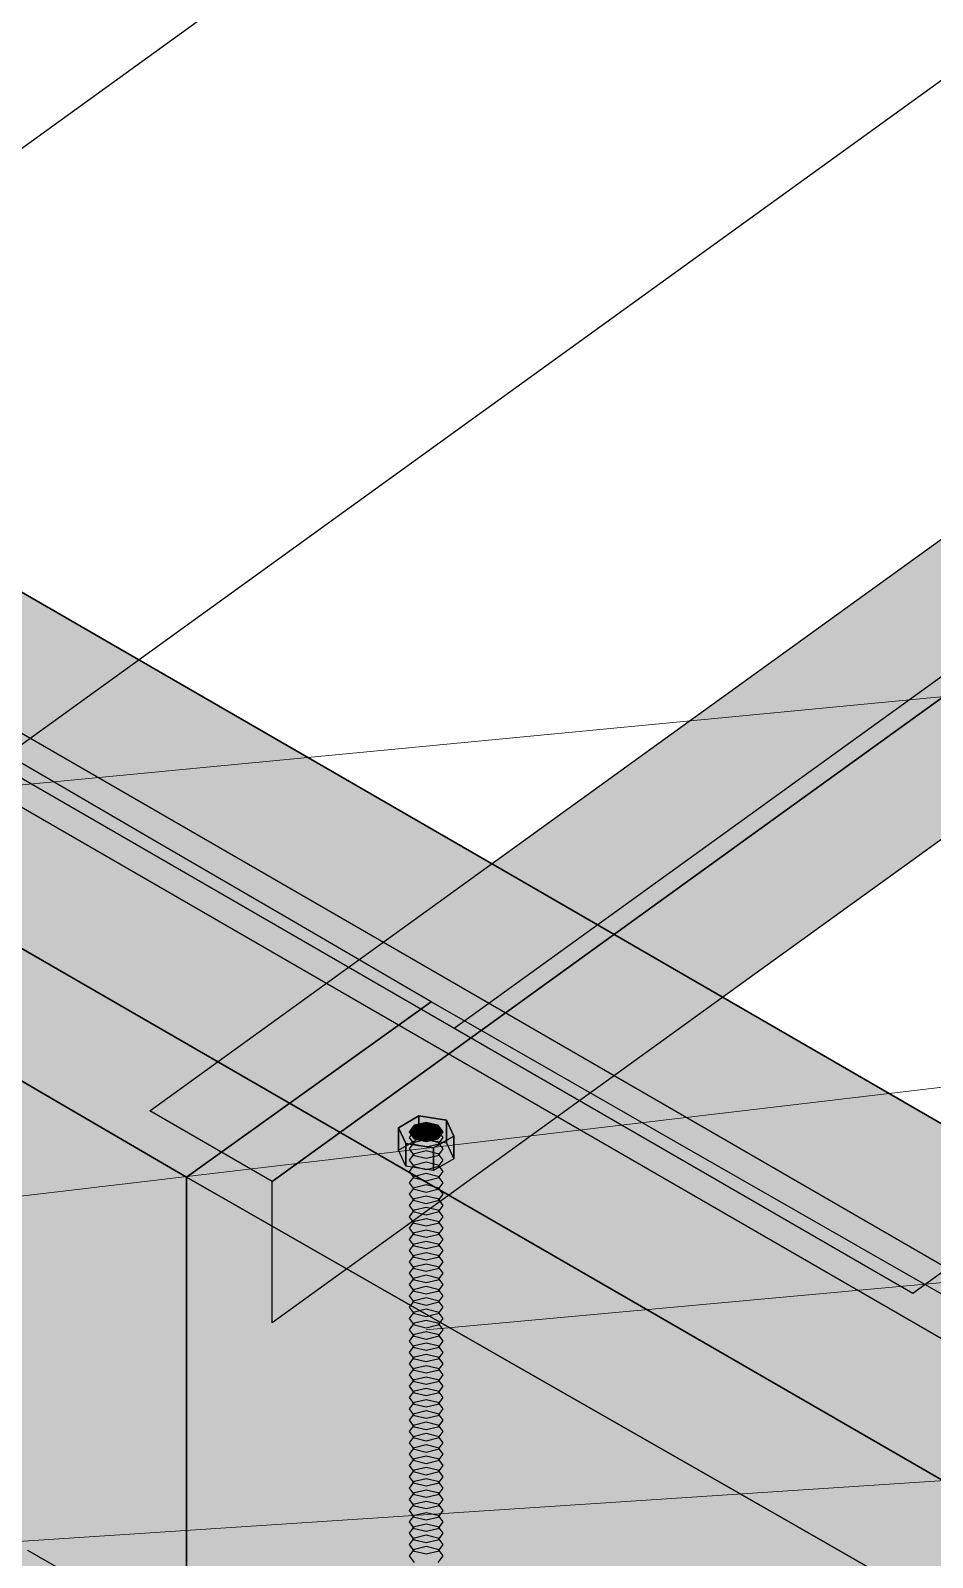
# Model space of a CAD drawing. Header units: metres. Extents: x 0 to 18.2, y -10 to 8.9.
# Drawn here: x 14.98 to 15.299, y 1.42 to 1.961 of the extents above; entities that cross this region are included whole.
import ezdxf

# ---------------------------------------------------------------- set-up
doc = ezdxf.new("R2010")
doc.units = ezdxf.units.M
doc.header["$LTSCALE"] = 0.25
doc.layers.add('ISO-ARISTAS', color=8, linetype='CONTINUOUS')
doc.layers.add('ISO-CONCRETO-SUP', color=254, linetype='CONTINUOUS', true_color=0xe8e8e8)
doc.layers.add('LLAMADAS', color=30, linetype='CONTINUOUS', lineweight=18)

msp = doc.modelspace()

# ---------------------------------------------------------------- linework, layer by layer
at = {"layer": 'ISO-ARISTAS', "color": 250}
for p, q in [((15.29276, 2.147), (14.80519, 1.79513)), ((15.45514, 2.05325), (14.96757, 1.70138)), ((15.61752, 1.9595), (15.12995, 1.60763)), ((15.29233, 1.51388), (14.64281, 1.88888)), ((15.7799, 1.86575), (15.29233, 1.51388)), ((15.19534, 1.7035), (15.36854, 1.8285)), ((15.41184, 1.8035), (15.23864, 1.6785)), ((15.23864, 1.6785), (15.41184, 1.8035)), ((15.15204, 1.66075), (14.93553, 1.78575)), ((14.93553, 1.78575), (15.15204, 1.66075)), ((15.10873, 1.63575), (14.89223, 1.76075)), ((15.10873, 1.63575), (14.89223, 1.76075)), ((15.41184, 1.7535), (15.23864, 1.6285)), ((14.93553, 1.70975), (15.15204, 1.58475)), ((14.93553, 1.70975), (15.15204, 1.58475)), ((15.0243, 1.67381), (14.97558, 1.70222)), ((15.02213, 1.5785), (15.19534, 1.7035)), ((15.10873, 1.55975), (14.89223, 1.68475)), ((14.89223, 1.68475), (15.10873, 1.55975)), ((15.23864, 1.6785), (15.06543, 1.5535)), ((15.06543, 1.5535), (15.23864, 1.6785)), ((15.07301, 1.64541), (15.0243, 1.67381)), ((15.36854, 1.53575), (15.15204, 1.66075)), ((15.15204, 1.66075), (15.36854, 1.53575)), ((15.12172, 1.617), (15.07301, 1.64541)), ((15.32524, 1.51075), (15.10873, 1.63575)), ((15.32524, 1.51075), (15.10873, 1.63575)), ((15.23864, 1.6285), (15.06543, 1.5035)), ((15.07842, 1.586), (15.12172, 1.617)), ((15.12172, 1.617), (15.07842, 1.586)), ((15.16503, 1.59225), (15.12172, 1.617)), ((14.98641, 1.58341), (14.93769, 1.61181)), ((14.93769, 1.61181), (14.98641, 1.58341)), ((15.20833, 1.5675), (15.16503, 1.59225)), ((15.03512, 1.555), (14.98641, 1.58341)), ((14.98641, 1.58341), (15.03512, 1.555)), ((15.03512, 1.555), (15.07842, 1.586)), ((15.07842, 1.586), (15.03512, 1.555)), ((15.15204, 1.58475), (15.36854, 1.45975)), ((15.15204, 1.58475), (15.36854, 1.45975)), ((15.06543, 1.5535), (15.02213, 1.5785)), ((15.11738, 1.57664), (15.11023, 1.57251)), ((15.11023, 1.57251), (15.11738, 1.57664)), ((15.11023, 1.57251), (15.11023, 1.56451)), ((15.11023, 1.56451), (15.11023, 1.57251)), ((15.11023, 1.57251), (15.11284, 1.56687)), ((15.11284, 1.56687), (15.11023, 1.57251)), ((15.11584, 1.5734), (15.11411, 1.571)), ((15.11411, 1.571), (15.11584, 1.5734)), ((15.11999, 1.57439), (15.11584, 1.5734)), ((15.11584, 1.5734), (15.11999, 1.57439)), ((15.11584, 1.5714), (15.11999, 1.57239)), ((15.12714, 1.57513), (15.11738, 1.57664)), ((15.11738, 1.57664), (15.11738, 1.56864)), ((15.11738, 1.56864), (15.11738, 1.57664)), ((15.11738, 1.57664), (15.12714, 1.57513)), ((15.12415, 1.5734), (15.11999, 1.57439)), ((15.11999, 1.57439), (15.12415, 1.5734)), ((15.11999, 1.57239), (15.12415, 1.5714)), ((15.12587, 1.571), (15.12415, 1.5734)), ((15.12415, 1.5734), (15.12587, 1.571)), ((15.12714, 1.56713), (15.12714, 1.57513)), ((15.12976, 1.56949), (15.12714, 1.57513)), ((15.12714, 1.57513), (15.12714, 1.56713)), ((15.12714, 1.57513), (15.12976, 1.56949)), ((15.11023, 1.56451), (15.11738, 1.56864)), ((15.11023, 1.56451), (15.11738, 1.56864)), ((15.11284, 1.56687), (15.11284, 1.55887)), ((15.12261, 1.56536), (15.11284, 1.56687)), ((15.11284, 1.55887), (15.11284, 1.56687)), ((15.11284, 1.56687), (15.12261, 1.56536)), ((15.11411, 1.569), (15.11584, 1.5714)), ((15.11411, 1.571), (15.11584, 1.5686)), ((15.11584, 1.5686), (15.11411, 1.571)), ((15.11584, 1.5666), (15.11411, 1.569)), ((15.11411, 1.565), (15.11584, 1.5674)), ((15.11584, 1.5686), (15.11999, 1.56761)), ((15.11999, 1.56761), (15.11584, 1.5686)), ((15.11584, 1.5674), (15.11999, 1.56839)), ((15.11738, 1.56864), (15.12714, 1.56713)), ((15.11738, 1.56864), (15.12714, 1.56713)), ((15.11999, 1.56761), (15.12415, 1.5686)), ((15.12415, 1.5686), (15.11999, 1.56761)), ((15.11999, 1.56839), (15.12415, 1.5674)), ((15.12976, 1.56949), (15.12261, 1.56536)), ((15.12261, 1.56536), (15.12976, 1.56949)), ((15.12415, 1.5714), (15.12587, 1.569)), ((15.12415, 1.5686), (15.12587, 1.571)), ((15.12587, 1.571), (15.12415, 1.5686)), ((15.12587, 1.569), (15.12415, 1.5666)), ((15.12415, 1.5674), (15.12587, 1.565)), ((15.12714, 1.56713), (15.12976, 1.56149)), ((15.12714, 1.56713), (15.12976, 1.56149)), ((15.12976, 1.56149), (15.12976, 1.56949)), ((15.12976, 1.56949), (15.12976, 1.56149)), ((15.25163, 1.54275), (15.20833, 1.5675)), ((15.11284, 1.55887), (15.11023, 1.56451)), ((15.11284, 1.55887), (15.11023, 1.56451)), ((15.11584, 1.5626), (15.11411, 1.565)), ((15.11411, 1.561), (15.11584, 1.5634)), ((15.11999, 1.56561), (15.11584, 1.5666)), ((15.11584, 1.5634), (15.11999, 1.56439)), ((15.11999, 1.56161), (15.11584, 1.5626)), ((15.12415, 1.5666), (15.11999, 1.56561)), ((15.11999, 1.56439), (15.12415, 1.5634)), ((15.12415, 1.5626), (15.11999, 1.56161)), ((15.12261, 1.55736), (15.12261, 1.56536)), ((15.12261, 1.56536), (15.12261, 1.55736)), ((15.12976, 1.56149), (15.12261, 1.55736)), ((15.12976, 1.56149), (15.12261, 1.55736)), ((15.12587, 1.565), (15.12415, 1.5626)), ((15.12415, 1.5634), (15.12587, 1.561)), ((15.32524, 1.43475), (15.10873, 1.55975)), ((15.10873, 1.55975), (15.32524, 1.43475)), ((15.12261, 1.55736), (15.11284, 1.55887)), ((15.12261, 1.55736), (15.11284, 1.55887)), ((15.11584, 1.5586), (15.11411, 1.561)), ((15.11411, 1.557), (15.11584, 1.5594)), ((15.11584, 1.5546), (15.11411, 1.557)), ((15.11584, 1.5594), (15.11999, 1.56039)), ((15.11999, 1.55761), (15.11584, 1.5586)), ((15.11584, 1.5554), (15.11999, 1.55639)), ((15.11999, 1.56039), (15.12415, 1.5594)), ((15.12415, 1.5586), (15.11999, 1.55761)), ((15.11999, 1.55639), (15.12415, 1.5554)), ((15.12587, 1.561), (15.12415, 1.5586)), ((15.12415, 1.5594), (15.12587, 1.557)), ((15.12587, 1.557), (15.12415, 1.5546)), ((15.03512, 1.505), (15.03512, 1.555)), ((15.07842, 1.53025), (15.03512, 1.555)), ((15.03512, 1.555), (15.03512, 1.505)), ((15.03512, 1.555), (15.07842, 1.53025)), ((15.06543, 1.5035), (15.06543, 1.5535)), ((15.11411, 1.553), (15.11584, 1.5554)), ((15.11584, 1.5506), (15.11411, 1.553)), ((15.11411, 1.549), (15.11584, 1.5514)), ((15.11999, 1.55361), (15.11584, 1.5546)), ((15.11584, 1.5514), (15.11999, 1.55239)), ((15.11999, 1.54961), (15.11584, 1.5506)), ((15.12415, 1.5546), (15.11999, 1.55361)), ((15.11999, 1.55239), (15.12415, 1.5514)), ((15.12415, 1.5506), (15.11999, 1.54961)), ((15.12415, 1.5554), (15.12587, 1.553)), ((15.12587, 1.553), (15.12415, 1.5506)), ((15.12415, 1.5514), (15.12587, 1.549)), ((15.11584, 1.5466), (15.11411, 1.549)), ((15.11411, 1.545), (15.11584, 1.5474)), ((15.11584, 1.5474), (15.11999, 1.54839)), ((15.11999, 1.54561), (15.11584, 1.5466)), ((15.11999, 1.54839), (15.12415, 1.5474)), ((15.12415, 1.5466), (15.11999, 1.54561)), ((15.12587, 1.549), (15.12415, 1.5466)), ((15.12415, 1.5474), (15.12587, 1.545)), ((15.11584, 1.5426), (15.11411, 1.545)), ((15.11411, 1.541), (15.11584, 1.5434)), ((15.11584, 1.5386), (15.11411, 1.541)), ((15.11584, 1.5434), (15.11999, 1.54439)), ((15.11999, 1.54161), (15.11584, 1.5426)), ((15.11584, 1.5394), (15.11999, 1.54039)), ((15.11999, 1.54439), (15.12415, 1.5434)), ((15.12415, 1.5426), (15.11999, 1.54161)), ((15.11999, 1.54039), (15.12415, 1.5394)), ((15.12587, 1.545), (15.12415, 1.5426)), ((15.12415, 1.5434), (15.12587, 1.541)), ((15.12587, 1.541), (15.12415, 1.5386)), ((15.29493, 1.518), (15.25163, 1.54275)), ((15.11411, 1.537), (15.11584, 1.5394)), ((15.11584, 1.5346), (15.11411, 1.537)), ((15.11411, 1.533), (15.11584, 1.5354)), ((15.11999, 1.53761), (15.11584, 1.5386)), ((15.11584, 1.5354), (15.11999, 1.53639)), ((15.11999, 1.53361), (15.11584, 1.5346)), ((15.12415, 1.5386), (15.11999, 1.53761)), ((15.11999, 1.53639), (15.12415, 1.5354)), ((15.12415, 1.5346), (15.11999, 1.53361)), ((15.12415, 1.5394), (15.12587, 1.537)), ((15.12587, 1.537), (15.12415, 1.5346)), ((15.12415, 1.5354), (15.12587, 1.533)), ((15.12172, 1.5055), (15.07842, 1.53025)), ((15.07842, 1.53025), (15.12172, 1.5055)), ((15.11584, 1.5306), (15.11411, 1.533)), ((15.11411, 1.529), (15.11584, 1.5314)), ((15.11584, 1.5266), (15.11411, 1.529)), ((15.11584, 1.5314), (15.11999, 1.53239)), ((15.11999, 1.52961), (15.11584, 1.5306)), ((15.11999, 1.53239), (15.12415, 1.5314)), ((15.12415, 1.5306), (15.11999, 1.52961)), ((15.12587, 1.533), (15.12415, 1.5306)), ((15.12415, 1.5314), (15.12587, 1.529)), ((15.12587, 1.529), (15.12415, 1.5266)), ((15.11411, 1.525), (15.11584, 1.5274)), ((15.11584, 1.5226), (15.11411, 1.525)), ((15.11584, 1.5274), (15.11999, 1.52839)), ((15.11999, 1.52561), (15.11584, 1.5266)), ((15.11584, 1.5234), (15.11999, 1.52439)), ((15.11999, 1.52839), (15.12415, 1.5274)), ((15.12415, 1.5266), (15.11999, 1.52561)), ((15.11999, 1.52439), (15.12415, 1.5234)), ((15.12415, 1.5274), (15.12587, 1.525)), ((15.12587, 1.525), (15.12415, 1.5226)), ((15.11411, 1.521), (15.11584, 1.5234)), ((15.11584, 1.5186), (15.11411, 1.521)), ((15.11411, 1.517), (15.11584, 1.5194)), ((15.11999, 1.52161), (15.11584, 1.5226)), ((15.11584, 1.5194), (15.11999, 1.52039)), ((15.11999, 1.51761), (15.11584, 1.5186)), ((15.12415, 1.5226), (15.11999, 1.52161)), ((15.11999, 1.52039), (15.12415, 1.5194)), ((15.12415, 1.5186), (15.11999, 1.51761)), ((15.12415, 1.5234), (15.12587, 1.521)), ((15.12587, 1.521), (15.12415, 1.5186)), ((15.12415, 1.5194), (15.12587, 1.517)), ((15.11584, 1.5146), (15.11411, 1.517)), ((15.11411, 1.513), (15.11584, 1.5154)), ((15.11584, 1.5106), (15.11411, 1.513)), ((15.11584, 1.5154), (15.11999, 1.51639)), ((15.11999, 1.51361), (15.11584, 1.5146)), ((15.11999, 1.51639), (15.12415, 1.5154)), ((15.12415, 1.5146), (15.11999, 1.51361)), ((15.12587, 1.517), (15.12415, 1.5146)), ((15.12415, 1.5154), (15.12587, 1.513)), ((15.12587, 1.513), (15.12415, 1.5106)), ((15.33823, 1.49325), (15.29493, 1.518)), ((15.11411, 1.509), (15.11584, 1.5114)), ((15.11584, 1.5066), (15.11411, 1.509)), ((15.11411, 1.505), (15.11584, 1.5074)), ((15.11584, 1.5114), (15.11999, 1.51239)), ((15.11999, 1.50961), (15.11584, 1.5106)), ((15.11584, 1.5074), (15.11999, 1.50839)), ((15.11999, 1.51239), (15.12415, 1.5114)), ((15.12415, 1.5106), (15.11999, 1.50961)), ((15.11999, 1.50839), (15.12415, 1.5074)), ((15.12415, 1.5114), (15.12587, 1.509)), ((15.12587, 1.509), (15.12415, 1.5066)), ((15.12415, 1.5074), (15.12587, 1.505)), ((15.03512, 1.455), (15.03512, 1.505)), ((15.03512, 1.505), (15.03512, 1.455)), ((15.11584, 1.5026), (15.11411, 1.505)), ((15.11411, 1.501), (15.11584, 1.5034)), ((15.11999, 1.50561), (15.11584, 1.5066)), ((15.11584, 1.5034), (15.11999, 1.50439)), ((15.11999, 1.50161), (15.11584, 1.5026)), ((15.12415, 1.5066), (15.11999, 1.50561)), ((15.11999, 1.50439), (15.12415, 1.5034)), ((15.12415, 1.5026), (15.11999, 1.50161)), ((15.16503, 1.48075), (15.12172, 1.5055)), ((15.12172, 1.5055), (15.16503, 1.48075)), ((15.12587, 1.505), (15.12415, 1.5026)), ((15.12415, 1.5034), (15.12587, 1.501)), ((15.11584, 1.4986), (15.11411, 1.501)), ((15.11411, 1.497), (15.11584, 1.4994)), ((15.11584, 1.4946), (15.11411, 1.497)), ((15.11584, 1.4994), (15.11999, 1.50039)), ((15.11999, 1.49761), (15.11584, 1.4986)), ((15.11999, 1.50039), (15.12415, 1.4994)), ((15.12415, 1.4986), (15.11999, 1.49761)), ((15.12587, 1.501), (15.12415, 1.4986)), ((15.12415, 1.4994), (15.12587, 1.497)), ((15.12587, 1.497), (15.12415, 1.4946)), ((15.11411, 1.493), (15.11584, 1.4954)), ((15.11584, 1.4906), (15.11411, 1.493)), ((15.11411, 1.489), (15.11584, 1.4914)), ((15.11584, 1.4954), (15.11999, 1.49639)), ((15.11999, 1.49361), (15.11584, 1.4946)), ((15.11584, 1.4914), (15.11999, 1.49239)), ((15.11999, 1.49639), (15.12415, 1.4954)), ((15.12415, 1.4946), (15.11999, 1.49361)), ((15.11999, 1.49239), (15.12415, 1.4914)), ((15.12415, 1.4954), (15.12587, 1.493)), ((15.12587, 1.493), (15.12415, 1.4906)), ((15.12415, 1.4914), (15.12587, 1.489)), ((15.11584, 1.4866), (15.11411, 1.489)), ((15.11411, 1.485), (15.11584, 1.4874)), ((15.11999, 1.48961), (15.11584, 1.4906)), ((15.11584, 1.4874), (15.11999, 1.48839)), ((15.11999, 1.48561), (15.11584, 1.4866)), ((15.12415, 1.4906), (15.11999, 1.48961)), ((15.11999, 1.48839), (15.12415, 1.4874)), ((15.12415, 1.4866), (15.11999, 1.48561)), ((15.12587, 1.489), (15.12415, 1.4866)), ((15.12415, 1.4874), (15.12587, 1.485)), ((15.11584, 1.4826), (15.11411, 1.485)), ((15.11411, 1.481), (15.11584, 1.4834)), ((15.11584, 1.4786), (15.11411, 1.481)), ((15.11584, 1.4834), (15.11999, 1.48439)), ((15.11999, 1.48161), (15.11584, 1.4826)), ((15.11584, 1.4794), (15.11999, 1.48039)), ((15.11999, 1.48439), (15.12415, 1.4834)), ((15.12415, 1.4826), (15.11999, 1.48161)), ((15.11999, 1.48039), (15.12415, 1.4794)), ((15.12587, 1.485), (15.12415, 1.4826)), ((15.12415, 1.4834), (15.12587, 1.481)), ((15.12587, 1.481), (15.12415, 1.4786)), ((15.20833, 1.456), (15.16503, 1.48075)), ((15.16503, 1.48075), (15.20833, 1.456)), ((15.11411, 1.477), (15.11584, 1.4794)), ((15.11584, 1.4746), (15.11411, 1.477)), ((15.11411, 1.473), (15.11584, 1.4754)), ((15.11999, 1.47761), (15.11584, 1.4786)), ((15.11584, 1.4754), (15.11999, 1.47639)), ((15.12415, 1.4786), (15.11999, 1.47761)), ((15.11999, 1.47639), (15.12415, 1.4754)), ((15.12415, 1.4794), (15.12587, 1.477)), ((15.12587, 1.477), (15.12415, 1.4746)), ((15.12415, 1.4754), (15.12587, 1.473)), ((15.11584, 1.4706), (15.11411, 1.473)), ((15.11411, 1.469), (15.11584, 1.4714)), ((15.11999, 1.47361), (15.11584, 1.4746)), ((15.11584, 1.4714), (15.11999, 1.47239)), ((15.11999, 1.46961), (15.11584, 1.4706)), ((15.12415, 1.4746), (15.11999, 1.47361)), ((15.11999, 1.47239), (15.12415, 1.4714)), ((15.12415, 1.4706), (15.11999, 1.46961)), ((15.12587, 1.473), (15.12415, 1.4706)), ((15.12415, 1.4714), (15.12587, 1.469)), ((15.11584, 1.4666), (15.11411, 1.469)), ((15.11411, 1.465), (15.11584, 1.4674)), ((15.11584, 1.4626), (15.11411, 1.465)), ((15.11584, 1.4674), (15.11999, 1.46839)), ((15.11999, 1.46561), (15.11584, 1.4666)), ((15.11584, 1.4634), (15.11999, 1.46439)), ((15.11999, 1.46839), (15.12415, 1.4674)), ((15.12415, 1.4666), (15.11999, 1.46561)), ((15.11999, 1.46439), (15.12415, 1.4634)), ((15.12587, 1.469), (15.12415, 1.4666)), ((15.12415, 1.4674), (15.12587, 1.465)), ((15.12587, 1.465), (15.12415, 1.4626)), ((15.11411, 1.461), (15.11584, 1.4634)), ((15.11584, 1.4586), (15.11411, 1.461)), ((15.11411, 1.457), (15.11584, 1.4594)), ((15.11999, 1.46161), (15.11584, 1.4626)), ((15.11584, 1.4594), (15.11999, 1.46039)), ((15.12415, 1.4626), (15.11999, 1.46161)), ((15.11999, 1.46039), (15.12415, 1.4594)), ((15.12415, 1.4634), (15.12587, 1.461)), ((15.12587, 1.461), (15.12415, 1.4586)), ((15.12415, 1.4594), (15.12587, 1.457)), ((15.03512, 1.405), (15.03512, 1.455)), ((15.03512, 1.455), (15.03512, 1.405)), ((15.11584, 1.4546), (15.11411, 1.457)), ((15.11411, 1.453), (15.11584, 1.4554)), ((15.11999, 1.45761), (15.11584, 1.4586)), ((15.11584, 1.4554), (15.11999, 1.45639)), ((15.11999, 1.45361), (15.11584, 1.4546)), ((15.12415, 1.4586), (15.11999, 1.45761)), ((15.11999, 1.45639), (15.12415, 1.4554)), ((15.12415, 1.4546), (15.11999, 1.45361)), ((15.12587, 1.457), (15.12415, 1.4546)), ((15.12415, 1.4554), (15.12587, 1.453)), ((15.25163, 1.43125), (15.20833, 1.456)), ((15.20833, 1.456), (15.25163, 1.43125)), ((15.11584, 1.4506), (15.11411, 1.453)), ((15.11411, 1.449), (15.11584, 1.4514)), ((15.11584, 1.4466), (15.11411, 1.449)), ((15.11584, 1.4514), (15.11999, 1.45239)), ((15.11999, 1.44961), (15.11584, 1.4506)), ((15.11584, 1.4474), (15.11999, 1.44839)), ((15.11999, 1.45239), (15.12415, 1.4514)), ((15.12415, 1.4506), (15.11999, 1.44961)), ((15.11999, 1.44839), (15.12415, 1.4474)), ((15.12587, 1.453), (15.12415, 1.4506)), ((15.12415, 1.4514), (15.12587, 1.449)), ((15.12587, 1.449), (15.12415, 1.4466)), ((15.11411, 1.445), (15.11584, 1.4474)), ((15.11584, 1.4426), (15.11411, 1.445)), ((15.11411, 1.441), (15.11584, 1.4434)), ((15.11999, 1.44561), (15.11584, 1.4466)), ((15.11584, 1.4434), (15.11999, 1.44439)), ((15.11999, 1.44161), (15.11584, 1.4426)), ((15.12415, 1.4466), (15.11999, 1.44561)), ((15.11999, 1.44439), (15.12415, 1.4434)), ((15.12415, 1.4426), (15.11999, 1.44161)), ((15.12415, 1.4474), (15.12587, 1.445)), ((15.12587, 1.445), (15.12415, 1.4426)), ((15.12415, 1.4434), (15.12587, 1.441)), ((15.11584, 1.4386), (15.11411, 1.441)), ((15.11411, 1.437), (15.11584, 1.4394)), ((15.11584, 1.4394), (15.11999, 1.44039)), ((15.11999, 1.43761), (15.11584, 1.4386)), ((15.11999, 1.44039), (15.12415, 1.4394)), ((15.12415, 1.4386), (15.11999, 1.43761)), ((15.12587, 1.441), (15.12415, 1.4386)), ((15.12415, 1.4394), (15.12587, 1.437)), ((15.11584, 1.4346), (15.11411, 1.437)), ((15.11411, 1.433), (15.11584, 1.4354)), ((15.11584, 1.4306), (15.11411, 1.433)), ((15.11584, 1.4354), (15.11999, 1.43639)), ((15.11999, 1.43361), (15.11584, 1.4346)), ((15.11584, 1.4314), (15.11999, 1.43239)), ((15.11999, 1.43639), (15.12415, 1.4354)), ((15.12415, 1.4346), (15.11999, 1.43361)), ((15.11999, 1.43239), (15.12415, 1.4314)), ((15.12587, 1.437), (15.12415, 1.4346)), ((15.12415, 1.4354), (15.12587, 1.433)), ((15.12587, 1.433), (15.12415, 1.4306)), ((15.11411, 1.429), (15.11584, 1.4314)), ((15.11584, 1.4266), (15.11411, 1.429)), ((15.11411, 1.425), (15.11584, 1.4274)), ((15.11999, 1.42961), (15.11584, 1.4306)), ((15.11584, 1.4274), (15.11999, 1.42839)), ((15.11999, 1.42561), (15.11584, 1.4266)), ((15.12415, 1.4306), (15.11999, 1.42961)), ((15.11999, 1.42839), (15.12415, 1.4274)), ((15.12415, 1.4266), (15.11999, 1.42561)), ((15.12415, 1.4314), (15.12587, 1.429)), ((15.12587, 1.429), (15.12415, 1.4266)), ((15.12415, 1.4274), (15.12587, 1.425)), ((15.29493, 1.4065), (15.25163, 1.43125)), ((15.25163, 1.43125), (15.29493, 1.4065)), ((14.97883, 1.423), (15.02213, 1.39825)), ((15.11584, 1.4226), (15.11411, 1.425)), ((15.11411, 1.421), (15.11584, 1.4234)), ((15.11584, 1.4186), (15.11411, 1.421)), ((15.11584, 1.4234), (15.11999, 1.42439)), ((15.11999, 1.42161), (15.11584, 1.4226)), ((15.11999, 1.42439), (15.12415, 1.4234)), ((15.12415, 1.4226), (15.11999, 1.42161)), ((15.12587, 1.425), (15.12415, 1.4226)), ((15.12415, 1.4234), (15.12587, 1.421)), ((15.12587, 1.421), (15.12415, 1.4186))]:
    msp.add_line(p, q, dxfattribs=at)
at = {"layer": 'ISO-CONCRETO-SUP', "true_color": 0x6e7681}
for points in [[(15.36854, 1.8285), (15.41184, 1.8035), (15.19534, 1.7035), (15.23864, 1.6785)], [(15.19534, 1.7035), (15.23864, 1.6785), (15.02213, 1.5785), (15.06543, 1.5535)]]:
    msp.add_solid(points, dxfattribs=at)
at = {"layer": 'ISO-CONCRETO-SUP', "true_color": 0x575d65}
for points in [[(15.41184, 1.7535), (15.23864, 1.6285), (15.41184, 1.8035), (15.23864, 1.6785)], [(15.23864, 1.6285), (15.06543, 1.5035), (15.23864, 1.6785), (15.06543, 1.5535)]]:
    msp.add_solid(points, dxfattribs=at)
at = {"layer": 'ISO-CONCRETO-SUP', "true_color": 0x6b737d}
for points in [[(14.93553, 1.78575), (15.15204, 1.66075), (14.89223, 1.76075), (15.10873, 1.63575)], [(14.93553, 1.70975), (15.15204, 1.58475), (14.89223, 1.68475), (15.10873, 1.55975)], [(15.15204, 1.66075), (15.36854, 1.53575), (15.10873, 1.63575), (15.32524, 1.51075)], [(15.15204, 1.58475), (15.36854, 1.45975), (15.10873, 1.55975), (15.32524, 1.43475)]]:
    msp.add_solid(points, dxfattribs=at)
at = {"layer": 'ISO-CONCRETO-SUP', "true_color": 0x616771}
for points in [[(14.93553, 1.70975), (15.15204, 1.58475), (14.93553, 1.78575), (15.15204, 1.66075)], [(14.89223, 1.68475), (15.10873, 1.55975), (14.89223, 1.76075), (15.10873, 1.63575)], [(15.15204, 1.58475), (15.36854, 1.45975), (15.15204, 1.66075), (15.36854, 1.53575)], [(15.10873, 1.55975), (15.32524, 1.43475), (15.10873, 1.63575), (15.32524, 1.51075)]]:
    msp.add_solid(points, dxfattribs=at)
at = {"layer": 'ISO-CONCRETO-SUP', "true_color": 0xbcc2c9}
for points in [[(14.93228, 1.67122), (14.981, 1.64281), (14.97558, 1.70222), (15.0243, 1.67381)], [(14.88898, 1.64022), (14.93769, 1.61181), (14.93228, 1.67122), (14.981, 1.64281)], [(14.981, 1.64281), (15.02971, 1.61441), (15.0243, 1.67381), (15.07301, 1.64541)], [(14.93769, 1.61181), (14.98641, 1.58341), (14.981, 1.64281), (15.02971, 1.61441)], [(15.02971, 1.61441), (15.07842, 1.586), (15.07301, 1.64541), (15.12172, 1.617)], [(14.98641, 1.58341), (15.03512, 1.555), (15.02971, 1.61441), (15.07842, 1.586)]]:
    msp.add_solid(points, dxfattribs=at)
at = {"layer": 'ISO-CONCRETO-SUP', "true_color": 0xbcc1c9}
for points in [[(15.07842, 1.586), (15.12172, 1.56125), (15.12172, 1.617), (15.16503, 1.59225)], [(15.12172, 1.56125), (15.16503, 1.5365), (15.16503, 1.59225), (15.20833, 1.5675)], [(15.03512, 1.555), (15.07842, 1.53025), (15.07842, 1.586), (15.12172, 1.56125)], [(15.16503, 1.5365), (15.20833, 1.51175), (15.20833, 1.5675), (15.25163, 1.54275)], [(15.07842, 1.53025), (15.12172, 1.5055), (15.12172, 1.56125), (15.16503, 1.5365)], [(15.20833, 1.51175), (15.25163, 1.487), (15.25163, 1.54275), (15.29493, 1.518)], [(15.12172, 1.5055), (15.16503, 1.48075), (15.16503, 1.5365), (15.20833, 1.51175)], [(15.25163, 1.487), (15.29493, 1.46225), (15.29493, 1.518), (15.33823, 1.49325)], [(15.16503, 1.48075), (15.20833, 1.456), (15.20833, 1.51175), (15.25163, 1.487)], [(15.29493, 1.46225), (15.33823, 1.4375), (15.33823, 1.49325), (15.38153, 1.4685)], [(15.20833, 1.456), (15.25163, 1.43125), (15.25163, 1.487), (15.29493, 1.46225)], [(15.25163, 1.43125), (15.29493, 1.4065), (15.29493, 1.46225), (15.33823, 1.4375)]]:
    msp.add_solid(points, dxfattribs=at)
at = {"layer": 'ISO-CONCRETO-SUP', "true_color": 0xa5aab0}
for points in [[(14.93769, 1.56181), (14.98641, 1.53341), (14.93769, 1.61181), (14.98641, 1.58341)], [(14.98641, 1.53341), (15.03512, 1.505), (14.98641, 1.58341), (15.03512, 1.555)], [(14.93769, 1.51181), (14.98641, 1.48341), (14.93769, 1.56181), (14.98641, 1.53341)], [(15.03512, 1.505), (15.07842, 1.48025), (15.03512, 1.555), (15.07842, 1.53025)], [(14.98641, 1.48341), (15.03512, 1.455), (14.98641, 1.53341), (15.03512, 1.505)], [(15.07842, 1.48025), (15.12172, 1.4555), (15.07842, 1.53025), (15.12172, 1.5055)], [(14.93769, 1.46181), (14.98641, 1.43341), (14.93769, 1.51181), (14.98641, 1.48341)], [(15.03512, 1.455), (15.07842, 1.43025), (15.03512, 1.505), (15.07842, 1.48025)], [(15.12172, 1.4555), (15.16503, 1.43075), (15.12172, 1.5055), (15.16503, 1.48075)], [(14.98641, 1.43341), (15.03512, 1.405), (14.98641, 1.48341), (15.03512, 1.455)], [(15.16503, 1.43075), (15.20833, 1.406), (15.16503, 1.48075), (15.20833, 1.456)], [(15.07842, 1.43025), (15.12172, 1.4055), (15.07842, 1.48025), (15.12172, 1.4555)], [(14.93769, 1.41181), (14.98641, 1.38341), (14.93769, 1.46181), (14.98641, 1.43341)], [(15.03512, 1.405), (15.07842, 1.38025), (15.03512, 1.455), (15.07842, 1.43025)], [(15.12172, 1.4055), (15.16503, 1.38075), (15.12172, 1.4555), (15.16503, 1.43075)], [(15.20833, 1.406), (15.25163, 1.38125), (15.20833, 1.456), (15.25163, 1.43125)], [(14.98641, 1.38341), (15.03512, 1.355), (14.98641, 1.43341), (15.03512, 1.405)], [(15.07842, 1.38025), (15.12172, 1.3555), (15.07842, 1.43025), (15.12172, 1.4055)], [(15.16503, 1.38075), (15.20833, 1.356), (15.16503, 1.43075), (15.20833, 1.406)], [(15.25163, 1.38125), (15.29493, 1.3565), (15.25163, 1.43125), (15.29493, 1.4065)]]:
    msp.add_solid(points, dxfattribs=at)
at = {"layer": 'ISO-CONCRETO-SUP', "true_color": 0x42444a}
for points in [[(15.11023, 1.56451), (15.11738, 1.56864), (15.11023, 1.57251), (15.11738, 1.57664)], [(15.12976, 1.56149), (15.12261, 1.55736), (15.12976, 1.56949), (15.12261, 1.56536)]]:
    msp.add_solid(points, dxfattribs=at)
at = {"layer": 'ISO-CONCRETO-SUP', "true_color": 0x52545b}
for points in [[(15.11284, 1.56687), (15.11023, 1.57251), (15.11738, 1.57664)], [(15.11284, 1.56687), (15.11738, 1.57664), (15.12714, 1.57513)], [(15.11284, 1.56687), (15.12714, 1.57513), (15.12976, 1.56949)], [(15.11284, 1.55887), (15.11023, 1.56451), (15.11738, 1.56864)], [(15.11284, 1.56687), (15.12976, 1.56949), (15.12261, 1.56536)], [(15.11284, 1.55887), (15.11738, 1.56864), (15.12714, 1.56713)], [(15.11284, 1.55887), (15.12714, 1.56713), (15.12976, 1.56149)], [(15.11284, 1.55887), (15.12976, 1.56149), (15.12261, 1.55736)]]:
    msp.add_solid(points, dxfattribs=at)
at = {"layer": 'ISO-CONCRETO-SUP', "true_color": 0x404248}
for points in [[(15.11284, 1.55887), (15.11023, 1.56451), (15.11284, 1.56687), (15.11023, 1.57251)], [(15.12714, 1.56713), (15.12976, 1.56149), (15.12714, 1.57513), (15.12976, 1.56949)]]:
    msp.add_solid(points, dxfattribs=at)
at = {"layer": 'ISO-CONCRETO-SUP', "true_color": 0x696a6e}
for points in [[(15.11411, 1.4994), (15.11584, 1.5018), (15.11411, 1.571), (15.11584, 1.5734)], [(15.12587, 1.4994), (15.12415, 1.497), (15.12587, 1.571), (15.12415, 1.5686)], [(15.11411, 1.4278), (15.11584, 1.4302), (15.11411, 1.4994), (15.11584, 1.5018)], [(15.12587, 1.4278), (15.12415, 1.4254), (15.12587, 1.4994), (15.12415, 1.497)], [(15.11411, 1.3562), (15.11584, 1.3586), (15.11411, 1.4278), (15.11584, 1.4302)], [(15.12587, 1.3562), (15.12415, 1.3538), (15.12587, 1.4278), (15.12415, 1.4254)]]:
    msp.add_solid(points, dxfattribs=at)
at = {"layer": 'ISO-CONCRETO-SUP', "true_color": 0x96989e}
for points in [[(15.11999, 1.571), (15.11411, 1.571), (15.11584, 1.5734)], [(15.11999, 1.571), (15.11584, 1.5734), (15.11999, 1.57439)], [(15.11999, 1.571), (15.11999, 1.57439), (15.12415, 1.5734)], [(15.11999, 1.571), (15.12415, 1.5734), (15.12587, 1.571)], [(15.11999, 1.571), (15.11584, 1.5686), (15.11411, 1.571)], [(15.11999, 1.571), (15.11999, 1.56761), (15.11584, 1.5686)], [(15.11999, 1.571), (15.12587, 1.571), (15.12415, 1.5686)], [(15.11999, 1.571), (15.12415, 1.5686), (15.11999, 1.56761)]]:
    msp.add_solid(points, dxfattribs=at)
at = {"layer": 'ISO-CONCRETO-SUP', "true_color": 0x87888d}
for points in [[(15.11584, 1.5018), (15.11999, 1.50279), (15.11584, 1.5734), (15.11999, 1.57439)], [(15.12415, 1.497), (15.11999, 1.49601), (15.12415, 1.5686), (15.11999, 1.56761)], [(15.11584, 1.4302), (15.11999, 1.43119), (15.11584, 1.5018), (15.11999, 1.50279)], [(15.12415, 1.4254), (15.11999, 1.42441), (15.12415, 1.497), (15.11999, 1.49601)], [(15.11584, 1.3586), (15.11999, 1.35959), (15.11584, 1.4302), (15.11999, 1.43119)], [(15.12415, 1.3538), (15.11999, 1.35281), (15.12415, 1.4254), (15.11999, 1.42441)]]:
    msp.add_solid(points, dxfattribs=at)
at = {"layer": 'ISO-CONCRETO-SUP', "true_color": 0x4e5057}
for points in [[(15.11738, 1.56864), (15.12714, 1.56713), (15.11738, 1.57664), (15.12714, 1.57513)], [(15.12261, 1.55736), (15.11284, 1.55887), (15.12261, 1.56536), (15.11284, 1.56687)]]:
    msp.add_solid(points, dxfattribs=at)
at = {"layer": 'ISO-CONCRETO-SUP', "true_color": 0x8e9095}
for points in [[(15.11999, 1.50279), (15.12415, 1.5018), (15.11999, 1.57439), (15.12415, 1.5734)], [(15.11999, 1.49601), (15.11584, 1.497), (15.11999, 1.56761), (15.11584, 1.5686)], [(15.11999, 1.43119), (15.12415, 1.4302), (15.11999, 1.50279), (15.12415, 1.5018)], [(15.11999, 1.42441), (15.11584, 1.4254), (15.11999, 1.49601), (15.11584, 1.497)], [(15.11999, 1.35959), (15.12415, 1.3586), (15.11999, 1.43119), (15.12415, 1.4302)], [(15.11999, 1.35281), (15.11584, 1.3538), (15.11999, 1.42441), (15.11584, 1.4254)]]:
    msp.add_solid(points, dxfattribs=at)
at = {"layer": 'ISO-CONCRETO-SUP', "true_color": 0x7b7d81}
for points in [[(15.12415, 1.5018), (15.12587, 1.4994), (15.12415, 1.5734), (15.12587, 1.571)], [(15.11584, 1.497), (15.11411, 1.4994), (15.11584, 1.5686), (15.11411, 1.571)], [(15.11584, 1.4254), (15.11411, 1.4278), (15.11584, 1.497), (15.11411, 1.4994)], [(15.12415, 1.4302), (15.12587, 1.4278), (15.12415, 1.5018), (15.12587, 1.4994)], [(15.11584, 1.3538), (15.11411, 1.3562), (15.11584, 1.4254), (15.11411, 1.4278)], [(15.12415, 1.3586), (15.12587, 1.3562), (15.12415, 1.4302), (15.12587, 1.4278)]]:
    msp.add_solid(points, dxfattribs=at)
at = {"layer": 'ISO-CONCRETO-SUP', "true_color": 0xb7bcc3}
msp.add_solid([(14.97883, 1.423), (15.02213, 1.39825), (14.96584, 1.4155), (15.00914, 1.39075)], dxfattribs=at)
at = {"layer": 'LLAMADAS'}
for p, q in [((16.71, 1.85933), (14.90522, 1.687)), ((16.71, 1.75292), (14.66273, 1.51125)), ((16.71, 1.6465), (15.11999, 1.501)), ((16.71, 1.54008), (14.78989, 1.41391))]:
    msp.add_line(p, q, dxfattribs=at)
msp.add_solid([(15.11999, 1.501), (15.1313, 1.49817), (15.1306, 1.50584)], dxfattribs=at)

doc.saveas('drawing.dxf')
